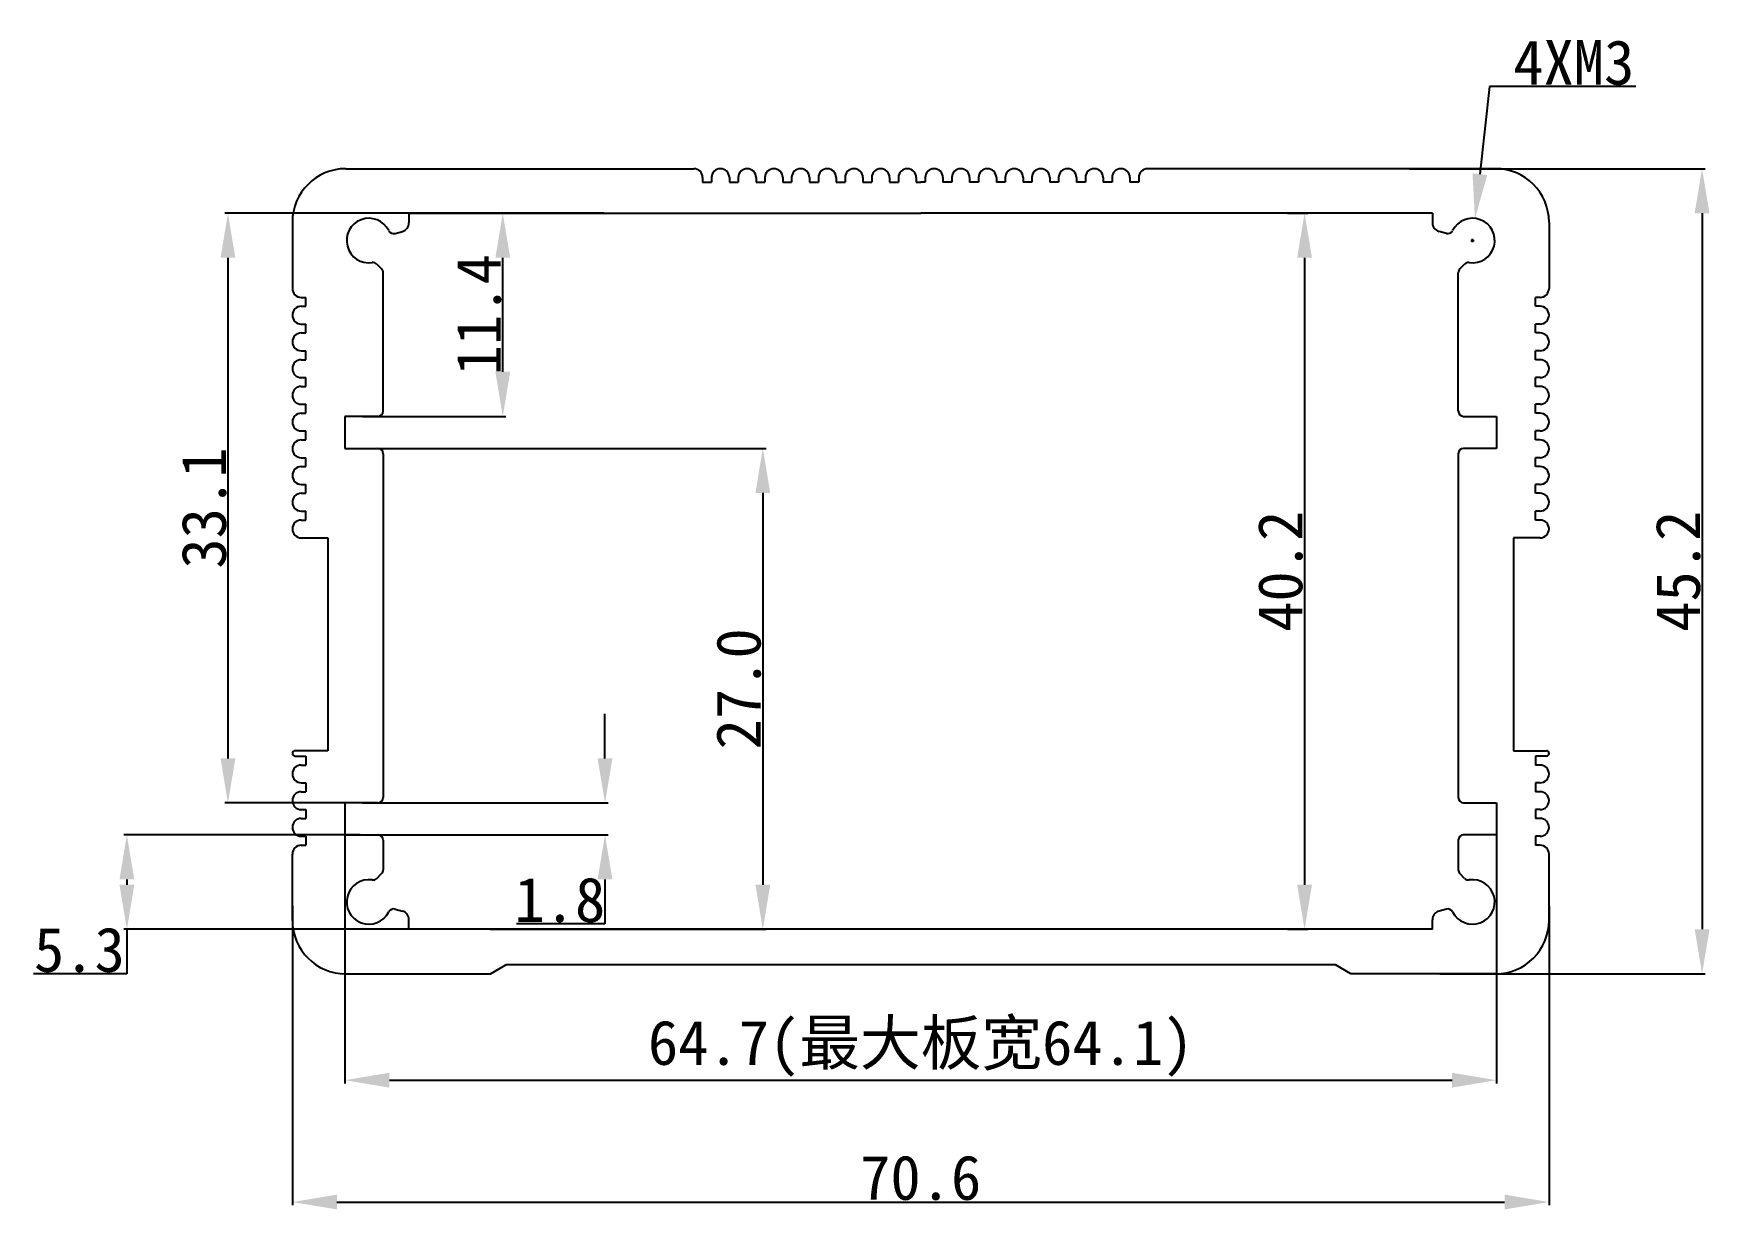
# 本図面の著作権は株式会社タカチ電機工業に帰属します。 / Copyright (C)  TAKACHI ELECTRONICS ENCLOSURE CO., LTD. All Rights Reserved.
# Model space of a CAD drawing. Header units: inches. Extents: x 1.2 to 95.3, y 5.1 to 71.1.
import ezdxf

# ---------------------------------------------------------------- set-up
doc = ezdxf.new("R2010")
doc.units = ezdxf.units.IN
doc.header["$MEASUREMENT"] = 0
doc.layers.get('Defpoints').update_dxf_attribs({"lineweight": 25})
doc.layers.add('1', color=30, linetype='Continuous')
doc.styles.get("Standard").update_dxf_attribs({"font": 'simhei.ttf'})
doc.dimstyles.get("Standard").update_dxf_attribs({"dimtxt": 2.5, "dimasz": 2.5, "dimexe": 0.18, "dimexo": 0.0625, "dimgap": 0.09, "dimtad": 1, "dimtoh": 1, "dimdec": 1, "dimzin": 0, "dimdsep": 46, "dimtxsty": 'Standard', "dimcen": 0.09, "dimadec": 0, "dimazin": 0, "dimtfac": 1, "dimtdec": 1, "dimtofl": 0, "dimtmove": 0, "dimatfit": 3, "dimfxl": 1, "dimtolj": 1, "dimtzin": 0, "dimarcsym": 0})

# ---------------------------------------------------------------- blocks, each defined once
blk = doc.blocks.new('*D79')
at = {"color": 0, "lineweight": -2}
for p, q in [((78.46, 63.523), (95.092, 63.523)), ((94.912, 61.023), (94.912, 20.823)), ((80.173, 18.323), (95.092, 18.323))]:
    blk.add_line(p, q, dxfattribs=at)
at = {"color": 0}
for points in [[(94.495, 61.023), (95.329, 61.023), (94.912, 63.523)], [(94.495, 20.823), (95.329, 20.823), (94.912, 18.323)]]:
    blk.add_solid(points, dxfattribs=at)
at = {"layer": 'Defpoints', "color": 0}
for p in [(78.398, 63.523), (80.11, 18.323), (94.912, 18.323)]:
    blk.add_point(p, dxfattribs=at)
at = {"color": 0, "insert": (93.572, 40.923), "char_height": 2.5, "attachment_point": 5, "rotation": 90}
blk.add_mtext('\\A1;45.2', dxfattribs=at)
blk = doc.blocks.new('*D80')
at = {"color": 0, "lineweight": -2}
for p, q in [((71.624, 61.023), (72.762, 61.023)), ((72.582, 58.523), (72.582, 23.323)), ((71.624, 20.823), (72.762, 20.823))]:
    blk.add_line(p, q, dxfattribs=at)
at = {"color": 0}
for points in [[(72.165, 58.523), (72.999, 58.523), (72.582, 61.023)], [(72.165, 23.323), (72.999, 23.323), (72.582, 20.823)]]:
    blk.add_solid(points, dxfattribs=at)
at = {"layer": 'Defpoints', "color": 0}
for p in [(71.561, 61.023), (71.561, 20.823), (72.582, 20.823)]:
    blk.add_point(p, dxfattribs=at)
at = {"color": 0, "insert": (71.228, 40.923), "char_height": 2.5, "attachment_point": 5, "rotation": 90}
blk.add_mtext('\\A1;40.2', dxfattribs=at)
blk = doc.blocks.new('*D81')
at = {"color": 0, "lineweight": -2}
for p, q in [((25.624, 61.023), (27.719, 61.023)), ((27.539, 52.12), (27.539, 58.523)), ((19.654, 49.62), (27.719, 49.62))]:
    blk.add_line(p, q, dxfattribs=at)
at = {"color": 0}
for points in [[(27.122, 58.523), (27.956, 58.523), (27.539, 61.023)], [(27.122, 52.12), (27.956, 52.12), (27.539, 49.62)]]:
    blk.add_solid(points, dxfattribs=at)
at = {"layer": 'Defpoints', "color": 0}
for p in [(25.561, 61.023), (27.539, 61.023), (19.592, 49.62)]:
    blk.add_point(p, dxfattribs=at)
at = {"color": 0, "insert": (26.199, 55.322), "char_height": 2.5, "attachment_point": 5, "rotation": 90}
blk.add_mtext('\\A1;11.4', dxfattribs=at)
blk = doc.blocks.new('*D82')
at = {"color": 0, "lineweight": -2}
for p, q in [((19.654, 47.824), (42.329, 47.824)), ((42.149, 45.324), (42.149, 23.323)), ((26.836, 20.823), (42.329, 20.823))]:
    blk.add_line(p, q, dxfattribs=at)
at = {"color": 0}
for points in [[(41.733, 45.324), (42.566, 45.324), (42.149, 47.824)], [(41.733, 23.323), (42.566, 23.323), (42.149, 20.823)]]:
    blk.add_solid(points, dxfattribs=at)
at = {"layer": 'Defpoints', "color": 0}
for p in [(19.592, 47.824), (26.773, 20.823), (42.149, 20.823)]:
    blk.add_point(p, dxfattribs=at)
at = {"color": 0, "insert": (40.795, 34.323), "char_height": 2.5, "attachment_point": 5, "rotation": 90}
blk.add_mtext('\\A1;27.0', dxfattribs=at)
blk = doc.blocks.new('*D83')
at = {"color": 0, "lineweight": -2}
for p, q in [((33.281, 30.42), (33.281, 32.92)), ((19.654, 27.92), (33.461, 27.92)), ((19.654, 26.124), (33.461, 26.124)), ((33.281, 23.624), (33.281, 21.124)), ((33.281, 21.124), (28.303, 21.124))]:
    blk.add_line(p, q, dxfattribs=at)
at = {"color": 0}
for points in [[(32.864, 30.42), (33.698, 30.42), (33.281, 27.92)], [(32.864, 23.624), (33.698, 23.624), (33.281, 26.124)]]:
    blk.add_solid(points, dxfattribs=at)
at = {"layer": 'Defpoints', "color": 0}
for p in [(19.592, 27.92), (19.592, 26.124), (33.281, 26.124)]:
    blk.add_point(p, dxfattribs=at)
at = {"color": 0, "insert": (30.747, 22.464), "char_height": 2.5, "attachment_point": 5}
blk.add_mtext('\\A1;1.8', dxfattribs=at)
blk = doc.blocks.new('*D84')
at = {"color": 0, "lineweight": -2}
for p, q in [((33.219, 61.023), (11.919, 61.023)), ((12.099, 58.523), (12.099, 30.42)), ((19.529, 27.92), (11.919, 27.92))]:
    blk.add_line(p, q, dxfattribs=at)
at = {"color": 0}
for points in [[(11.683, 58.523), (12.516, 58.523), (12.099, 61.023)], [(11.683, 30.42), (12.516, 30.42), (12.099, 27.92)]]:
    blk.add_solid(points, dxfattribs=at)
at = {"layer": 'Defpoints', "color": 0}
for p in [(33.281, 61.023), (12.099, 27.92), (19.592, 27.92)]:
    blk.add_point(p, dxfattribs=at)
at = {"color": 0, "insert": (10.759, 44.472), "char_height": 2.5, "attachment_point": 5, "rotation": 90}
blk.add_mtext('\\A1;33.1', dxfattribs=at)
blk = doc.blocks.new('*D85')
at = {"color": 0, "lineweight": -2}
for p, q in [((19.529, 26.124), (6.241, 26.124)), ((6.421, 23.624), (6.421, 23.323)), ((44.384, 20.823), (6.241, 20.823)), ((6.421, 20.823), (6.421, 18.323)), ((6.421, 18.323), (1.177, 18.323))]:
    blk.add_line(p, q, dxfattribs=at)
at = {"color": 0}
for points in [[(6.005, 23.624), (6.838, 23.624), (6.421, 26.124)], [(6.005, 23.323), (6.838, 23.323), (6.421, 20.823)]]:
    blk.add_solid(points, dxfattribs=at)
at = {"layer": 'Defpoints', "color": 0}
for p in [(19.592, 26.124), (6.421, 20.823), (44.446, 20.823)]:
    blk.add_point(p, dxfattribs=at)
at = {"color": 0, "insert": (3.754, 19.663), "char_height": 2.5, "attachment_point": 5}
blk.add_mtext('\\A1;5.3', dxfattribs=at)
blk = doc.blocks.new('*D87')
at = {"color": 0, "lineweight": -2}
for p, q in [((82.975, 68.129), (82.429, 63.214)), ((91.191, 68.129), (82.975, 68.129)), ((81.926, 59.487), (82.106, 59.487)), ((82.016, 59.397), (82.016, 59.577))]:
    blk.add_line(p, q, dxfattribs=at)
at = {"color": 0}
blk.add_solid([(82.015, 63.26), (82.844, 63.168), (82.154, 60.729)], dxfattribs=at)
at = {"layer": 'Defpoints', "color": 0}
for p in [(82.154, 60.729), (81.878, 58.244)]:
    blk.add_point(p, dxfattribs=at)
at = {"color": 0, "insert": (87.707, 69.469), "char_height": 2.5, "attachment_point": 5}
blk.add_mtext('\\A1;{\\f@SimHei|b0|i0|c134|p49;4XM3}', dxfattribs=at)
blk = doc.blocks.new('*D88')
at = {"layer": '1', "color": 0, "lineweight": -2}
for p, q in [((18.667, 26.96), (18.667, 12.174)), ((83.367, 26.96), (83.367, 12.174)), ((21.167, 12.354), (80.867, 12.354))]:
    blk.add_line(p, q, dxfattribs=at)
at = {"layer": '1', "color": 0}
for points in [[(21.167, 12.77), (21.167, 11.937), (18.667, 12.354)], [(80.867, 12.77), (80.867, 11.937), (83.367, 12.354)]]:
    blk.add_solid(points, dxfattribs=at)
at = {"layer": 'Defpoints', "color": 0}
for p in [(18.667, 27.022), (83.367, 27.022), (83.367, 12.354)]:
    blk.add_point(p, dxfattribs=at)
at = {"layer": '1', "color": 0, "insert": (51.017, 14.129), "char_height": 2.5, "attachment_point": 5}
blk.add_mtext('\\A1;64.7(最大板宽64.1)', dxfattribs=at)
blk = doc.blocks.new('*D89')
at = {"color": 0, "lineweight": -2}
for p, q in [((15.719, 22.149), (15.719, 5.333)), ((86.314, 22.149), (86.314, 5.333)), ((18.219, 5.513), (83.814, 5.513))]:
    blk.add_line(p, q, dxfattribs=at)
at = {"color": 0}
for points in [[(18.219, 5.93), (18.219, 5.097), (15.719, 5.513)], [(83.814, 5.93), (83.814, 5.097), (86.314, 5.513)]]:
    blk.add_solid(points, dxfattribs=at)
at = {"layer": 'Defpoints', "color": 0}
for p in [(15.719, 22.211), (86.314, 22.211), (86.314, 5.513)]:
    blk.add_point(p, dxfattribs=at)
at = {"color": 0, "insert": (51.017, 6.867), "char_height": 2.5, "attachment_point": 5}
blk.add_mtext('\\A1;70.6', dxfattribs=at)

msp = doc.modelspace()

# ---------------------------------------------------------------- linework, layer by layer
for p, q in [((18.719, 63.523), (38.267, 63.523)), ((83.314, 63.523), (63.767, 63.523)), ((38.767, 63.023), (38.767, 62.773)), ((38.767, 62.773), (39.267, 62.773)), ((39.267, 63.023), (39.267, 62.773)), ((40.267, 63.023), (40.267, 62.773)), ((40.267, 62.773), (40.767, 62.773)), ((40.767, 63.023), (40.767, 62.773)), ((41.767, 63.023), (41.767, 62.773)), ((41.767, 62.773), (42.267, 62.773)), ((42.267, 63.023), (42.267, 62.773)), ((43.267, 63.023), (43.267, 62.773)), ((43.267, 62.773), (43.767, 62.773)), ((43.767, 63.023), (43.767, 62.773)), ((44.767, 63.023), (44.767, 62.773)), ((44.767, 62.773), (45.267, 62.773)), ((45.267, 63.023), (45.267, 62.773)), ((46.267, 63.023), (46.267, 62.773)), ((46.267, 62.773), (46.767, 62.773)), ((46.767, 63.023), (46.767, 62.773)), ((47.767, 63.023), (47.767, 62.773)), ((47.767, 62.773), (48.267, 62.773)), ((48.267, 63.023), (48.267, 62.773)), ((49.267, 63.023), (49.267, 62.773)), ((49.267, 62.773), (49.767, 62.773)), ((49.767, 63.023), (49.767, 62.773)), ((50.767, 63.023), (50.767, 62.773)), ((50.767, 62.773), (51.017, 62.773)), ((51.267, 62.773), (51.017, 62.773)), ((51.267, 63.023), (51.267, 62.773)), ((52.267, 63.023), (52.267, 62.773)), ((52.767, 62.773), (52.267, 62.773)), ((52.767, 63.023), (52.767, 62.773)), ((53.767, 63.023), (53.767, 62.773)), ((54.267, 62.773), (53.767, 62.773)), ((54.267, 63.023), (54.267, 62.773)), ((55.267, 63.023), (55.267, 62.773)), ((55.767, 62.773), (55.267, 62.773)), ((55.767, 63.023), (55.767, 62.773)), ((56.767, 63.023), (56.767, 62.773)), ((57.267, 62.773), (56.767, 62.773)), ((57.267, 63.023), (57.267, 62.773)), ((58.267, 63.023), (58.267, 62.773)), ((58.767, 62.773), (58.267, 62.773)), ((58.767, 63.023), (58.767, 62.773)), ((59.767, 63.023), (59.767, 62.773)), ((60.267, 62.773), (59.767, 62.773)), ((60.267, 63.023), (60.267, 62.773)), ((61.267, 63.023), (61.267, 62.773)), ((61.767, 62.773), (61.267, 62.773)), ((61.767, 63.023), (61.767, 62.773)), ((62.767, 63.023), (62.767, 62.773)), ((63.267, 62.773), (62.767, 62.773)), ((63.267, 63.023), (63.267, 62.773)), ((15.719, 60.523), (15.719, 56.799)), ((22.267, 61.023), (51.017, 61.023)), ((22.267, 61.023), (22.267, 60.484)), ((79.766, 61.023), (51.017, 61.023)), ((79.766, 61.023), (79.766, 60.484)), ((86.314, 60.523), (86.314, 56.799)), ((21.484, 59.888), (21.899, 60.001)), ((80.549, 59.888), (80.134, 60.001)), ((20.462, 58.165), (20.73, 57.895)), ((20.817, 49.92), (20.817, 57.684)), ((81.217, 49.92), (81.217, 57.684)), ((81.571, 58.165), (81.303, 57.895)), ((16.219, 56.299), (16.469, 56.299)), ((16.219, 55.799), (16.469, 55.799)), ((16.469, 55.799), (16.469, 56.299)), ((85.564, 55.799), (85.564, 56.299)), ((85.814, 56.299), (85.564, 56.299)), ((85.814, 55.799), (85.564, 55.799)), ((16.219, 54.799), (16.469, 54.799)), ((16.469, 54.299), (16.469, 54.799)), ((85.564, 54.299), (85.564, 54.799)), ((85.814, 54.799), (85.564, 54.799)), ((16.219, 54.299), (16.469, 54.299)), ((85.814, 54.299), (85.564, 54.299)), ((16.219, 53.299), (16.469, 53.299)), ((16.219, 52.799), (16.469, 52.799)), ((16.469, 52.799), (16.469, 53.299)), ((85.564, 52.799), (85.564, 53.299)), ((85.814, 53.299), (85.564, 53.299)), ((85.814, 52.799), (85.564, 52.799)), ((16.219, 51.799), (16.469, 51.799)), ((16.469, 51.299), (16.469, 51.799)), ((85.564, 51.299), (85.564, 51.799)), ((85.814, 51.799), (85.564, 51.799)), ((16.219, 51.299), (16.469, 51.299)), ((85.814, 51.299), (85.564, 51.299)), ((16.219, 50.299), (16.469, 50.299)), ((16.469, 49.799), (16.469, 50.299)), ((85.564, 49.799), (85.564, 50.299)), ((85.814, 50.299), (85.564, 50.299)), ((16.219, 49.799), (16.469, 49.799)), ((20.517, 49.62), (18.667, 49.62)), ((18.667, 49.62), (18.667, 47.824)), ((81.517, 49.62), (83.367, 49.62)), ((83.367, 49.62), (83.367, 47.824)), ((85.814, 49.799), (85.564, 49.799)), ((16.219, 48.799), (16.469, 48.799)), ((16.219, 48.299), (16.469, 48.299)), ((16.469, 48.299), (16.469, 48.799)), ((85.564, 48.299), (85.564, 48.799)), ((85.814, 48.799), (85.564, 48.799)), ((85.814, 48.299), (85.564, 48.299)), ((16.219, 47.299), (16.469, 47.299)), ((16.469, 46.799), (16.469, 47.299)), ((18.667, 47.824), (20.517, 47.824)), ((20.817, 47.524), (20.817, 28.22)), ((81.217, 47.524), (81.217, 28.22)), ((83.367, 47.824), (81.517, 47.824)), ((85.564, 46.799), (85.564, 47.299)), ((85.814, 47.299), (85.564, 47.299)), ((16.219, 46.799), (16.469, 46.799)), ((85.814, 46.799), (85.564, 46.799)), ((16.219, 45.799), (16.469, 45.799)), ((16.219, 45.299), (16.469, 45.299)), ((16.469, 45.299), (16.469, 45.799)), ((85.564, 45.299), (85.564, 45.799)), ((85.814, 45.799), (85.564, 45.799)), ((85.814, 45.299), (85.564, 45.299)), ((16.219, 44.299), (16.469, 44.299)), ((16.469, 43.799), (16.469, 44.299)), ((85.564, 43.799), (85.564, 44.299)), ((85.814, 44.299), (85.564, 44.299)), ((16.219, 43.799), (16.469, 43.799)), ((85.814, 43.799), (85.564, 43.799)), ((16.219, 42.799), (17.719, 42.799)), ((17.719, 42.799), (17.719, 30.848)), ((85.814, 42.799), (84.314, 42.799)), ((84.314, 42.799), (84.314, 30.848)), ((17.719, 30.848), (15.869, 30.848)), ((15.869, 30.547), (16.469, 30.547)), ((16.469, 30.547), (16.469, 30.047)), ((84.314, 30.848), (86.164, 30.848)), ((86.164, 30.547), (85.564, 30.547)), ((85.564, 30.547), (85.564, 30.047)), ((16.219, 30.047), (16.469, 30.047)), ((85.814, 30.047), (85.564, 30.047)), ((16.219, 29.047), (16.469, 29.047)), ((16.219, 28.547), (16.469, 28.547)), ((16.469, 29.047), (16.469, 28.547)), ((85.814, 29.047), (85.564, 29.047)), ((85.564, 29.047), (85.564, 28.547)), ((85.814, 28.547), (85.564, 28.547)), ((16.219, 27.547), (16.469, 27.547)), ((16.469, 27.547), (16.469, 27.047)), ((20.517, 27.92), (18.667, 27.92)), ((18.667, 27.92), (18.667, 26.124)), ((81.517, 27.92), (83.367, 27.92)), ((83.367, 27.92), (83.367, 26.124)), ((85.814, 27.547), (85.564, 27.547)), ((85.564, 27.547), (85.564, 27.047)), ((16.219, 27.047), (16.469, 27.047)), ((85.814, 27.047), (85.564, 27.047)), ((16.219, 26.047), (16.469, 26.047)), ((16.219, 25.547), (16.469, 25.547)), ((16.469, 26.047), (16.469, 25.547)), ((18.667, 26.124), (20.517, 26.124)), ((20.817, 25.824), (20.817, 24.163)), ((81.217, 25.824), (81.217, 24.163)), ((83.367, 26.124), (81.517, 26.124)), ((85.814, 26.047), (85.564, 26.047)), ((85.564, 26.047), (85.564, 25.547)), ((85.814, 25.547), (85.564, 25.547)), ((15.719, 21.323), (15.719, 25.047)), ((86.314, 21.323), (86.314, 25.047)), ((20.462, 23.681), (20.73, 23.952)), ((81.571, 23.681), (81.303, 23.952)), ((21.484, 21.959), (21.899, 21.845)), ((80.549, 21.959), (80.134, 21.845)), ((22.267, 20.823), (22.267, 21.363)), ((79.766, 20.823), (22.267, 20.823)), ((79.766, 20.823), (79.766, 21.363)), ((18.719, 18.323), (26.852, 18.323)), ((26.852, 18.323), (27.708, 18.827)), ((74.325, 18.827), (27.708, 18.827)), ((75.181, 18.323), (74.325, 18.827)), ((83.314, 18.323), (75.181, 18.323))]:
    msp.add_line(p, q)
for centre, radius, start, end in [((18.719, 60.523), 3, 90, 180), ((38.267, 63.023), 0.5, 0, 90), ((39.767, 63.023), 0.5, 0, 180), ((41.267, 63.023), 0.5, 0, 180), ((42.767, 63.023), 0.5, 0, 180), ((44.267, 63.023), 0.5, 0, 180), ((45.767, 63.023), 0.5, 0, 180), ((47.267, 63.023), 0.5, 0, 180), ((48.767, 63.023), 0.5, 0, 180), ((50.267, 63.023), 0.5, 0, 180), ((51.767, 63.023), 0.5, 0, 180), ((53.267, 63.023), 0.5, 0, 180), ((54.767, 63.023), 0.5, 0, 180), ((56.267, 63.023), 0.5, 0, 180), ((57.767, 63.023), 0.5, 0, 180), ((59.267, 63.023), 0.5, 0, 180), ((60.767, 63.023), 0.5, 0, 180), ((62.267, 63.023), 0.5, 0, 180), ((63.767, 63.023), 0.5, 90, 180), ((83.314, 60.523), 3, 0, 90), ((20.017, 59.487), 1.25, 26.46004, 278.58626), ((21.767, 60.484), 0.5, 285.30011, 0), ((80.266, 60.484), 0.5, 180, 254.69989), ((82.016, 59.487), 1.25, 261.41374, 153.53996), ((21.405, 60.177), 0.3, 206.46004, 285.30011), ((80.628, 60.177), 0.3, 254.69989, 333.53996), ((20.249, 57.954), 0.3, 44.72562, 98.58626), ((20.517, 57.684), 0.3, 0, 44.72562), ((81.517, 57.684), 0.3, 135.27438, 180), ((81.784, 57.954), 0.3, 81.41374, 135.27438), ((16.219, 56.799), 0.5, 180, 270), ((85.814, 56.799), 0.5, 270, 0), ((16.219, 55.299), 0.5, 90, 270), ((85.814, 55.299), 0.5, 270, 90), ((16.219, 53.799), 0.5, 90, 270), ((85.814, 53.799), 0.5, 270, 90), ((16.219, 52.299), 0.5, 90, 270), ((85.814, 52.299), 0.5, 270, 90), ((16.219, 50.799), 0.5, 90, 270), ((85.814, 50.799), 0.5, 270, 90), ((20.517, 49.92), 0.3, 270, 0), ((81.517, 49.92), 0.3, 180, 270), ((16.219, 49.299), 0.5, 90, 270), ((85.814, 49.299), 0.5, 270, 90), ((16.219, 47.799), 0.5, 90, 270), ((85.814, 47.799), 0.5, 270, 90), ((20.517, 47.524), 0.3, 0, 90), ((81.517, 47.524), 0.3, 90, 180), ((16.219, 46.299), 0.5, 90, 270), ((85.814, 46.299), 0.5, 270, 90), ((16.219, 44.799), 0.5, 90, 270), ((85.814, 44.799), 0.5, 270, 90), ((16.219, 43.299), 0.5, 90, 270), ((85.814, 43.299), 0.5, 270, 90), ((15.869, 30.698), 0.15, 90, 270), ((86.164, 30.698), 0.15, 270, 90), ((16.219, 29.547), 0.5, 90, 270), ((85.814, 29.547), 0.5, 270, 90), ((16.219, 28.047), 0.5, 90, 270), ((85.814, 28.047), 0.5, 270, 90), ((20.517, 28.22), 0.3, 270, 0), ((81.517, 28.22), 0.3, 180, 270), ((16.219, 26.547), 0.5, 90, 270), ((85.814, 26.547), 0.5, 270, 90), ((16.219, 25.047), 0.5, 90, 180), ((20.517, 25.824), 0.3, 0, 90), ((81.517, 25.824), 0.3, 90, 180), ((85.814, 25.047), 0.5, 0, 90), ((20.017, 22.36), 1.25, 81.41374, 333.53996), ((20.249, 23.892), 0.3, 261.41374, 315.27438), ((20.517, 24.163), 0.3, 315.27438, 0), ((82.016, 22.36), 1.25, 206.46004, 98.58626), ((81.517, 24.163), 0.3, 180, 224.72562), ((81.784, 23.892), 0.3, 224.72562, 278.58626), ((21.405, 21.669), 0.3, 74.69989, 153.53996), ((21.767, 21.363), 0.5, 0, 74.69989), ((80.266, 21.363), 0.5, 105.30011, 180), ((80.628, 21.669), 0.3, 26.46004, 105.30011), ((18.719, 21.323), 3, 180, 270), ((83.314, 21.323), 3, 270, 0)]:
    msp.add_arc(centre, radius, start, end)

# ---------------------------------------------------------------- dimensions: what is measured, and where the dimension line sits
dim = msp.add_diameter_dim_2p(p1=(81.878, 58.244), p2=(82.154, 60.729), text='{\\f@SimHei|b0|i0|c134|p49;4XM3}', dimstyle='Standard')
dim.commit()
dim.dimension.update_dxf_attribs({"geometry": '*D87', "text_midpoint": (87.707, 68.129), "dimtype": 163})
for base, p1, p2, picture, middle in [((94.912, 18.323), (78.398, 63.523), (80.11, 18.323), '*D79', (93.572, 40.923)), ((12.099, 27.92), (33.281, 61.023), (19.592, 27.92), '*D84', (10.759, 44.472)), ((27.539, 61.023), (19.592, 49.62), (25.561, 61.023), '*D81', (26.199, 55.322)), ((72.582, 20.823), (71.561, 61.023), (71.561, 20.823), '*D80', (71.228, 40.923)), ((42.149, 20.823), (19.592, 47.824), (26.773, 20.823), '*D82', (40.795, 34.323)), ((33.281, 26.124), (19.592, 27.92), (19.592, 26.124), '*D83', (30.747, 22.464)), ((6.421, 20.823), (19.592, 26.124), (44.446, 20.823), '*D85', (3.754, 19.663))]:
    dim = msp.add_linear_dim(base=base, p1=p1, p2=p2, angle=90, dimstyle='Standard')
    dim.commit()
    dim.dimension.update_dxf_attribs({"geometry": picture, "text_midpoint": middle})
dim = msp.add_linear_dim(base=(86.314, 5.513), p1=(15.719, 22.211), p2=(86.314, 22.211), dimstyle='Standard')
dim.commit()
dim.dimension.update_dxf_attribs({"geometry": '*D89', "text_midpoint": (51.017, 6.867)})
at = {"layer": '1'}
dim = msp.add_linear_dim(base=(83.367, 12.354), p1=(18.667, 27.022), p2=(83.367, 27.022), text='<>(最大板宽64.1)', dimstyle='Standard', dxfattribs=at)
dim.commit()
dim.dimension.update_dxf_attribs({"geometry": '*D88', "text_midpoint": (51.017, 14.129)})

doc.saveas('drawing.dxf')
